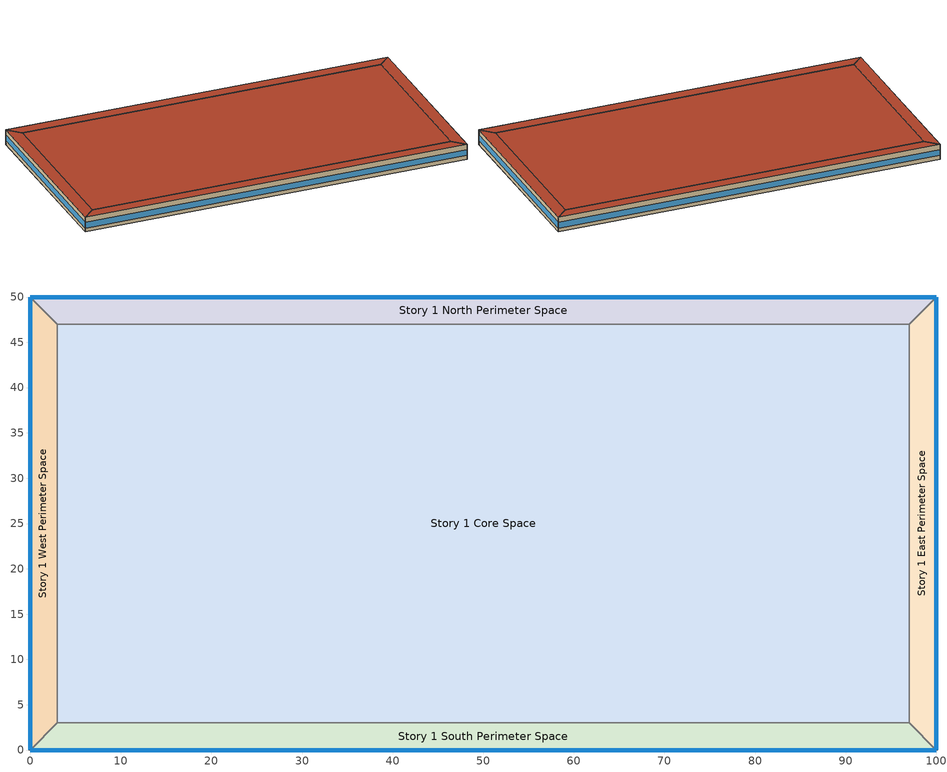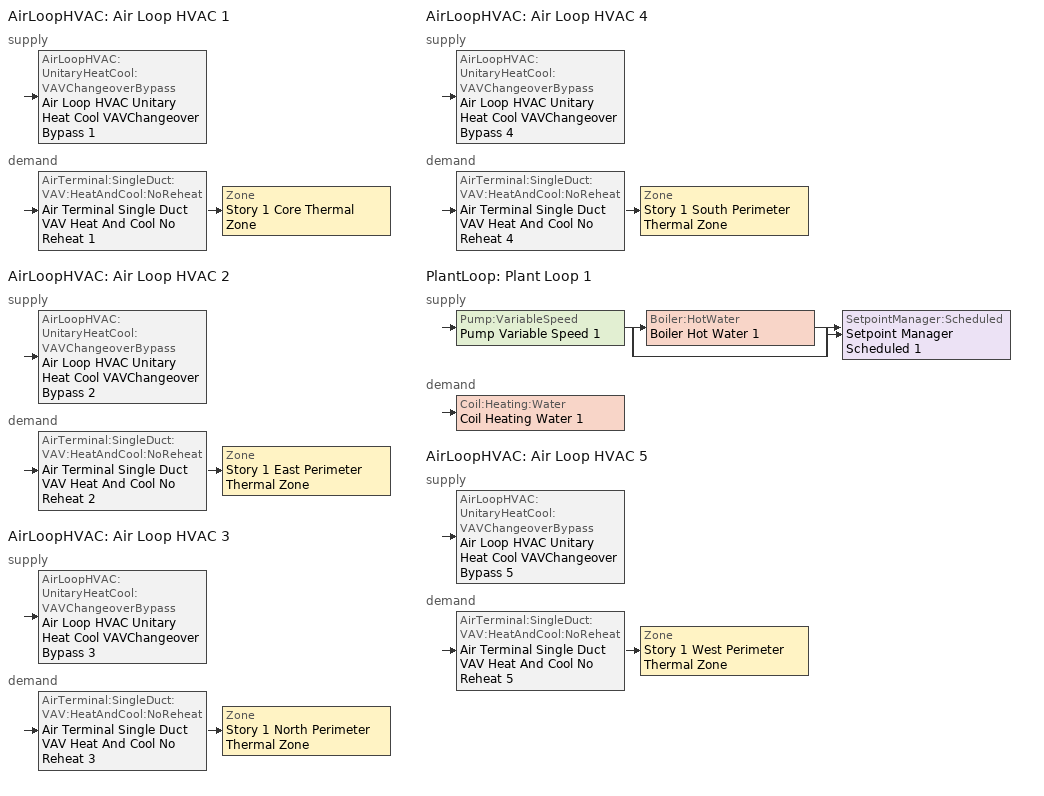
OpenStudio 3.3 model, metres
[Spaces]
Story 1 West Perimeter Space
 floor ground: 0,0 0,50 3,47 3,3 z0
 wall outside: 0,50 0,0 z0:4
 wall to Story 1 North Perimeter Space: 3,47 0,50 z0:4
 wall to Story 1 Core Space: 3,3 3,47 z0:4
 wall to Story 1 South Perimeter Space: 0,0 3,3 z0:4
 window: 0,49.97 0,0.03 z1:2.6
 roof outside: 3,3 3,47 0,50 0,0 z4
Story 1 North Perimeter Space
 floor ground: 0,50 100,50 97,47 3,47 z0
 wall outside: 100,50 0,50 z0:4
 wall to Story 1 East Perimeter Space: 97,47 100,50 z0:4
 wall to Story 1 Core Space: 3,47 97,47 z0:4
 window: 99.97,50 0.03,50 z1:2.6
 roof outside: 3,47 97,47 100,50 0,50 z4
Story 1 East Perimeter Space
 floor ground: 100,50 100,0 97,3 97,47 z0
 wall outside: 100,0 100,50 z0:4
 wall to Story 1 South Perimeter Space: 97,3 100,0 z0:4
 wall to Story 1 Core Space: 97,47 97,3 z0:4
 window: 100,0.03 100,49.97 z1:2.6
 roof outside: 97,47 97,3 100,0 100,50 z4
Story 1 South Perimeter Space
 floor ground: 100,0 0,0 3,3 97,3 z0
 wall outside: 0,0 100,0 z0:4
 wall to Story 1 Core Space: 97,3 3,3 z0:4
 window: 0.03,0 99.97,0 z1:2.6
 roof outside: 97,3 3,3 0,0 100,0 z4
Story 1 Core Space
 floor ground: 3,3 3,47 97,47 97,3 z0
 roof outside: 97,3 97,47 3,47 3,3 z4
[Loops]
AirLoopHVAC 'Air Loop HVAC 1'
 supply: AirLoopHVAC:UnitaryHeatCool:VAVChangeoverBypass 'Air Loop HVAC Unitary Heat Cool VAVChangeover Bypass 1'
 demand: AirTerminal:SingleDuct:VAV:HeatAndCool:NoReheat 'Air Terminal Single Duct VAV Heat And Cool No Reheat 1' > Zone 'Story 1 Core Thermal Zone'
AirLoopHVAC 'Air Loop HVAC 2'
 supply: AirLoopHVAC:UnitaryHeatCool:VAVChangeoverBypass 'Air Loop HVAC Unitary Heat Cool VAVChangeover Bypass 2'
 demand: AirTerminal:SingleDuct:VAV:HeatAndCool:NoReheat 'Air Terminal Single Duct VAV Heat And Cool No Reheat 2' > Zone 'Story 1 East Perimeter Thermal Zone'
AirLoopHVAC 'Air Loop HVAC 3'
 supply: AirLoopHVAC:UnitaryHeatCool:VAVChangeoverBypass 'Air Loop HVAC Unitary Heat Cool VAVChangeover Bypass 3'
 demand: AirTerminal:SingleDuct:VAV:HeatAndCool:NoReheat 'Air Terminal Single Duct VAV Heat And Cool No Reheat 3' > Zone 'Story 1 North Perimeter Thermal Zone'
AirLoopHVAC 'Air Loop HVAC 4'
 supply: AirLoopHVAC:UnitaryHeatCool:VAVChangeoverBypass 'Air Loop HVAC Unitary Heat Cool VAVChangeover Bypass 4'
 demand: AirTerminal:SingleDuct:VAV:HeatAndCool:NoReheat 'Air Terminal Single Duct VAV Heat And Cool No Reheat 4' > Zone 'Story 1 South Perimeter Thermal Zone'
PlantLoop 'Plant Loop 1'
 supply: Pump:VariableSpeed 'Pump Variable Speed 1' > split
  | Boiler:HotWater 'Boiler Hot Water 1'
  | bypass
  join > SetpointManager:Scheduled 'Setpoint Manager Scheduled 1'
 demand: Coil:Heating:Water 'Coil Heating Water 1'
AirLoopHVAC 'Air Loop HVAC 5'
 supply: AirLoopHVAC:UnitaryHeatCool:VAVChangeoverBypass 'Air Loop HVAC Unitary Heat Cool VAVChangeover Bypass 5'
 demand: AirTerminal:SingleDuct:VAV:HeatAndCool:NoReheat 'Air Terminal Single Duct VAV Heat And Cool No Reheat 5' > Zone 'Story 1 West Perimeter Thermal Zone'
[Building]
Building 1: Space Type=Baseline Model Space Type; Default Construction Set=ASHRAE_189.1-2009_ClimateZone 4-5 (mdoff)_ConstSet
[SizingPeriod:DesignDay] Barometric Pressure {Pa}=98934; Rain Indicator=No; Snow Indicator=No; Day of Month=21; Daylight Saving Time Indicator=No; Humidity Condition Type=Wetbulb; Dry-Bulb Temperature Range Modifier Type=DefaultMultipliers
Name | Maximum Dry-Bulb Temperature {C} | Daily Dry-Bulb Temperature Range {deltaC} | Wind Speed {m/s} | Wind Direction {deg} | Sky Clearness | Month | Day Type | Wetbulb or DewPoint at Maximum Dry-Bulb {C} | Solar Model Indicator | ASHRAE Clear Sky Optical Depth for Beam Irradiance | ASHRAE Clear Sky Optical Depth for Diffuse Irradiance
Chicago Ohare Intl Ap Ann Htg 99.6% Condns DB | -20 | 0 | 4.9 | 270 | 0 | 1 | WinterDesignDay | -20 | ASHRAEClearSky
Chicago Ohare Intl Ap Ann Clg .4% Condns DB=>MWB | 33.3 | 10.5 | 5.2 | 230 |  | 7 | SummerDesignDay | 23.7 | ASHRAETau | 0.455 | 2.05
[DefaultConstructionSet]
ASHRAE_189.1-2009_ClimateZone 4-5 (mdoff)_ConstSet: Default Exterior Surface Constructions=ASHRAE_189.1-2009_ClimateZone 4-5 (mdoff)_Exterior_DefSurfCons; Default Interior Surface Constructions=000_Interior_DefSurfCons; Default Ground Contact Surface Constructions=000_Ground_DefSurfCons; Default Exterior SubSurface Constructions=ASHRAE_189.1-2009_ClimateZone 4-5 (mdoff)_Exterior_DefSubCons; Default Interior SubSurface Constructions=000_Interior_DefSubCons; Interior Partition Construction=000_Interior Partition
[DefaultSurfaceConstructions]
Name | Floor Construction | Wall Construction | Roof Ceiling Construction
ASHRAE_189.1-2009_ClimateZone 4-5 (mdoff)_Exterior_DefSurfCons | 000_ExtSlabCarpet_4in_ClimateZone 1-8 | ASHRAE_189.1-2009_ExtWall_SteelFrame_ClimateZone 4-8 | ASHRAE_189.1-2009_ExtRoof_IEAD_ClimateZone 2-5
000_Interior_DefSurfCons | 000_Interior Floor | 000_Interior Wall | 000_Interior Ceiling
000_Ground_DefSurfCons | 000_ExtSlabCarpet_4in_ClimateZone 1-8 | 000_ExtSlabCarpet_4in_ClimateZone 1-8 | 000_ExtSlabCarpet_4in_ClimateZone 1-8
[DefaultSubSurfaceConstructions] Glass Door Construction=000_Exterior Window; Skylight Construction=000_Exterior Window; Tubular Daylight Dome Construction=000_Interior Window; Tubular Daylight Diffuser Construction=000_Interior Window
Name | Fixed Window Construction | Operable Window Construction | Door Construction
ASHRAE_189.1-2009_ClimateZone 4-5 (mdoff)_Exterior_DefSubCons | ASHRAE_189.1-2009_ExtWindow_ClimateZone 4-5 | ASHRAE_189.1-2009_ExtWindow_ClimateZone 4-5 | 000_Exterior Door
000_Interior_DefSubCons | 000_Interior Window | 000_Interior Window | 000_Interior Door
[Construction]
000_Interior Partition; 000_Interior Door: 000_G05 25mm wood
000_ExtSlabCarpet_4in_ClimateZone 1-8: MAT-CC05 4 HW CONCRETE, CP02 CARPET PAD
ASHRAE_189.1-2009_ExtWall_SteelFrame_ClimateZone 4-8: MAT-SHEATH, Wall Insulation [39], 1/2IN Gypsum
ASHRAE_189.1-2009_ExtRoof_IEAD_ClimateZone 2-5: Roof Membrane, Roof Insulation [21], Metal Decking
000_Interior Floor: 000_F16 Acoustic tile, 000_F05 Ceiling air space resistance, 000_M11 100mm lightweight concrete
000_Interior Wall: 000_G01a 19mm gypsum board, 000_F04 Wall air space resistance, 000_G01a 19mm gypsum board
000_Interior Ceiling: 000_M11 100mm lightweight concrete, 000_F05 Ceiling air space resistance, 000_F16 Acoustic tile
ASHRAE_189.1-2009_ExtWindow_ClimateZone 4-5: Theoretical Glass [207]
000_Exterior Door: 000_F08 Metal surface, 000_I01 25mm insulation board
000_Exterior Window: 000_Clear 3mm, 000_Air 13mm, 000_Clear 3mm
000_Interior Window: 000_Clear 3mm
[Material]
Name | Roughness | Thickness {m} | Conductivity {W/m-K} | Density {kg/m3} | Specific Heat {J/kg-K} | Thermal Absorptance | Solar Absorptance | Visible Absorptance
000_G05 25mm wood | MediumSmooth | 0.0254 | 0.15 | 608 | 1630
MAT-CC05 4 HW CONCRETE | Rough | 0.1016 | 1.311 | 2240 | 836.8 | 0.9 | 0.7 | 0.7
Wall Insulation [39] | MediumRough | 0.1184 | 0.045 | 265 | 836.8 | 0.9 | 0.7 | 0.7
1/2IN Gypsum | Smooth | 0.0127 | 0.16 | 784.9 | 830 | 0.9 | 0.92 | 0.92
Roof Membrane | VeryRough | 0.0095 | 0.16 | 1121.29 | 1460 | 0.9 | 0.7 | 0.7
Roof Insulation [21] | MediumRough | 0.2105 | 0.049 | 265 | 836.8 | 0.9 | 0.7 | 0.7
Metal Decking | MediumSmooth | 0.0015 | 45.006 | 7680 | 418.4 | 0.9 | 0.7 | 0.3
000_F16 Acoustic tile | MediumSmooth | 0.0191 | 0.06 | 368 | 590
000_M11 100mm lightweight concrete | MediumRough | 0.1016 | 0.53 | 1280 | 840
000_G01a 19mm gypsum board | MediumSmooth | 0.019 | 0.16 | 800 | 1090
000_F08 Metal surface | Smooth | 0.0008 | 45.28 | 7824 | 500
000_I01 25mm insulation board | MediumRough | 0.0254 | 0.03 | 43 | 1210
[Material:NoMass] Thermal Absorptance=0.9; Solar Absorptance=0.7
Name | Roughness | Thermal Resistance {m2-K/W} | Visible Absorptance
CP02 CARPET PAD | VeryRough | 0.2165 | 0.8
MAT-SHEATH | Rough | 0.3626 | 0.7
[Material:AirGap]
Name | Thermal Resistance {m2-K/W}
000_F05 Ceiling air space resistance | 0.18
000_F04 Wall air space resistance | 0.15
[WindowMaterial:Glazing] Optical Data Type=SpectralAverage; Thickness {m}=0.003; Infrared Transmittance at Normal Incidence=0
Name | Solar Transmittance at Normal Incidence | Front Side Solar Reflectance at Normal Incidence | Back Side Solar Reflectance at Normal Incidence | Visible Transmittance at Normal Incidence | Front Side Visible Reflectance at Normal Incidence | Back Side Visible Reflectance at Normal Incidence | Front Side Infrared Hemispherical Emissivity | Back Side Infrared Hemispherical Emissivity | Conductivity {W/m-K} | Dirt Correction Factor for Solar and Visible Transmittance | Solar Diffusing
Theoretical Glass [207] | 0.3311 | 0.6189 | 0.6189 | 0.44 | 0.51 | 0.51 | 0.9 | 0.9 | 0.0133 | 1 | No
000_Clear 3mm | 0.837 | 0.075 | 0.075 | 0.898 | 0.081 | 0.081 | 0.84 | 0.84 | 0.9
[WindowMaterial:Gas]
000_Air 13mm: Gas Type=Air; Thickness {m}=0.0127
[BuildingStory]
Story 1: Nominal Z Coordinate {m}=0; Nominal Floor to Floor Height {m}=4
[Space] Building Story=Story 1
Name | Thermal Zone
Story 1 West Perimeter Space | Story 1 West Perimeter Thermal Zone
Story 1 North Perimeter Space | Story 1 North Perimeter Thermal Zone
Story 1 East Perimeter Space | Story 1 East Perimeter Thermal Zone
Story 1 South Perimeter Space | Story 1 South Perimeter Thermal Zone
Story 1 Core Space | Story 1 Core Thermal Zone
[ThermalZone] Use Ideal Air Loads=No
Name | Thermostat
Story 1 Core Thermal Zone | Thermostat Setpoint Dual Setpoint 1
Story 1 East Perimeter Thermal Zone | Thermostat Setpoint Dual Setpoint 2
Story 1 North Perimeter Thermal Zone | Thermostat Setpoint Dual Setpoint 3
Story 1 South Perimeter Thermal Zone | Thermostat Setpoint Dual Setpoint 4
Story 1 West Perimeter Thermal Zone | Thermostat Setpoint Dual Setpoint 5
[Sizing:Zone] Zone Cooling Design Supply Air Temperature Input Method=SupplyAirTemperature; Zone Cooling Design Supply Air Temperature {C}=14; Zone Cooling Design Supply Air Temperature Difference {deltaC}=11.11; Zone Heating Design Supply Air Temperature Input Method=SupplyAirTemperature; Zone Heating Design Supply Air Temperature {C}=40; Zone Heating Design Supply Air Temperature Difference {deltaC}=11.11; Zone Cooling Design Supply Air Humidity Ratio {kg-H2O/kg-air}=0.0085; Zone Heating Design Supply Air Humidity Ratio {kg-H2O/kg-air}=0.008; Cooling Design Air Flow Method=DesignDay; Heating Design Air Flow Method=DesignDay; Account for Dedicated Outdoor Air System=No; Dedicated Outdoor Air System Control Strategy=NeutralSupplyAir; Dedicated Outdoor Air Low Setpoint Temperature for Design {C}=autosize; Dedicated Outdoor Air High Setpoint Temperature for Design {C}=autosize
Story 1 Core Thermal Zone; Story 1 East Perimeter Thermal Zone; Story 1 North Perimeter Thermal Zone; Story 1 South Perimeter Thermal Zone; Story 1 West Perimeter Thermal Zone
[Zone equipment]
Story 1 Core Thermal Zone: Air Terminal Single Duct VAV Heat And Cool No Reheat 1
Story 1 East Perimeter Thermal Zone: Air Terminal Single Duct VAV Heat And Cool No Reheat 2
Story 1 North Perimeter Thermal Zone: Air Terminal Single Duct VAV Heat And Cool No Reheat 3
Story 1 South Perimeter Thermal Zone: Air Terminal Single Duct VAV Heat And Cool No Reheat 4
Story 1 West Perimeter Thermal Zone: Air Terminal Single Duct VAV Heat And Cool No Reheat 5
[ThermostatSetpoint:DualSetpoint] Heating Setpoint Temperature Schedule=Heating Sch; Cooling Setpoint Temperature Schedule=Cooling Sch
Thermostat Setpoint Dual Setpoint 1; Thermostat Setpoint Dual Setpoint 2; Thermostat Setpoint Dual Setpoint 3; Thermostat Setpoint Dual Setpoint 4; Thermostat Setpoint Dual Setpoint 5
[SpaceType]
Baseline Model Space Type: Default Schedule Set=Baseline Model Schedule Set; Design Specification Outdoor Air Object=Baseline Model OA
[DefaultScheduleSet]
Baseline Model Schedule Set: Number of People Schedule=Baseline Model People Lights and Equipment Schedule; People Activity Level Schedule=Baseline Model People Activity Schedule; Lighting Schedule=Baseline Model People Lights and Equipment Schedule; Electric Equipment Schedule=Baseline Model People Lights and Equipment Schedule; Infiltration Schedule=Baseline Model Infiltration Schedule
[DesignSpecification:OutdoorAir]
Baseline Model OA: Outdoor Air Method=Sum; Outdoor Air Flow per Person {m3/s-person}=0.00943895
[SpaceInfiltration:DesignFlowRate]
Baseline Model Infiltration: Space or SpaceType=Baseline Model Space Type; Design Flow Rate Calculation Method=Flow/ExteriorArea; Flow per Exterior Surface Area {m3/s-m2}=0.0003048
[People:Definition]
Baseline Model People Definition: Number of People Calculation Method=People/Area; People per Space Floor Area {person/m2}=0.0538196; Fraction Radiant=0.3
[People]
Baseline Model People: People Definition=Baseline Model People Definition; Space or SpaceType=Baseline Model Space Type; Multiplier=1
[Lights:Definition]
Baseline Model Lights Definition: Design Level Calculation Method=Watts/Area; Watts per Space Floor Area {W/m2}=10.7639
[Lights]
Baseline Model Lights: Lights Definition=Baseline Model Lights Definition; Space or SpaceType=Baseline Model Space Type; Fraction Replaceable=1
[ElectricEquipment:Definition]
Baseline Model Electric Equipment Definition: Design Level Calculation Method=Watts/Area; Watts per Space Floor Area {W/m2}=10.7639
[ElectricEquipment]
Baseline Model Electric Equipment: Electric Equipment Definition=Baseline Model Electric Equipment Definition; Space or SpaceType=Baseline Model Space Type
[AirLoopHVAC] Availability Schedule=Always On Discrete; Design Supply Air Flow Rate {m3/s}=autosize; Design Return Air Flow Fraction of Supply Air Flow=1
Air Loop HVAC 1; Air Loop HVAC 2; Air Loop HVAC 3; Air Loop HVAC 4; Air Loop HVAC 5
[Sizing:System] Central Heating Maximum System Air Flow Ratio=0.3; Preheat Design Temperature {C}=7; Preheat Design Humidity Ratio {kg-H2O/kg-Air}=0.008; Precool Design Temperature {C}=12.8; Precool Design Humidity Ratio {kg-H2O/kg-Air}=0.008; Central Cooling Design Supply Air Temperature {C}=12.8; Central Heating Design Supply Air Temperature {C}=16.7; 100% Outdoor Air in Cooling=Yes; 100% Outdoor Air in Heating=Yes; Central Cooling Design Supply Air Humidity Ratio {kg-H2O/kg-Air}=0.0085; Zone Maximum Outdoor Air Fraction=1; Cooling Supply Air Flow Rate Per Floor Area {m3/s-m2}=0.00996765; Cooling Fraction of Autosized Cooling Supply Air Flow Rate=1; Cooling Supply Air Flow Rate Per Unit Cooling Capacity {m3/s-W}=3.94755e-05; Heating Supply Air Flow Rate Per Floor Area {m3/s-m2}=0.00996765; Heating Fraction of Autosized Heating Supply Air Flow Rate=1; Heating Fraction of Autosized Cooling Supply Air Flow Rate=1; Heating Supply Air Flow Rate Per Unit Heating Capacity {m3/s-W}=3.15882e-05; Cooling Design Capacity Method=CoolingDesignCapacity; Cooling Design Capacity {W}=autosize; Cooling Design Capacity Per Floor Area {W/m2}=234.7; Fraction of Autosized Cooling Design Capacity=1; Heating Design Capacity Method=HeatingDesignCapacity; Heating Design Capacity {W}=autosize; Heating Design Capacity Per Floor Area {W/m2}=157; Fraction of Autosized Heating Design Capacity=1; Central Cooling Capacity Control Method=OnOff; Occupant Diversity=autosize
Air Loop HVAC 1; Air Loop HVAC 2; Air Loop HVAC 3; Air Loop HVAC 4; Air Loop HVAC 5
[Fan:ConstantVolume] Availability Schedule=Always On Discrete; Maximum Flow Rate {m3/s}=AutoSize
Fan Constant Volume 1; Fan Constant Volume 2; Fan Constant Volume 3; Fan Constant Volume 4; Fan Constant Volume 5
[Coil:Cooling:DX:SingleSpeed] Availability Schedule=Always On Discrete; Rated Total Cooling Capacity {W}=autosize; Rated Sensible Heat Ratio=autosize; Rated COP {W/W}=3; Rated Air Flow Rate {m3/s}=autosize; Rated Evaporator Fan Power Per Volume Flow Rate {W/(m3/s)}=773.3; Minimum Outdoor Dry-Bulb Temperature for Compressor Operation {C}=-25; Condenser Type=AirCooled; Evaporative Condenser Effectiveness=0; Evaporative Condenser Air Flow Rate {m3/s}=Autosize; Evaporative Condenser Pump Rated Power Consumption {W}=Autosize; Crankcase Heater Capacity {W}=0; Maximum Outdoor Dry-Bulb Temperature for Crankcase Heater Operation {C}=0; Basin Heater Capacity {W/K}=0; Basin Heater Setpoint Temperature {C}=10
Name | Total Cooling Capacity Function of Temperature Curve | Total Cooling Capacity Function of Flow Fraction Curve | Energy Input Ratio Function of Temperature Curve | Energy Input Ratio Function of Flow Fraction Curve | Part Load Fraction Correlation Curve
Coil Cooling DX Single Speed 1 | Curve Biquadratic 1 | Curve Quadratic 1 | Curve Biquadratic 2 | Curve Quadratic 2 | Curve Quadratic 3
Coil Cooling DX Single Speed 2 | Curve Biquadratic 7 | Curve Quadratic 12 | Curve Biquadratic 8 | Curve Quadratic 13 | Curve Quadratic 14
Coil Cooling DX Single Speed 3 | Curve Biquadratic 17 | Curve Quadratic 27 | Curve Biquadratic 18 | Curve Quadratic 28 | Curve Quadratic 29
[Coil:Heating:DX:SingleSpeed]
Coil Heating DX Single Speed 1: Availability Schedule=Always On Discrete; Rated Total Heating Capacity {W}=Autosize; Rated COP {W/W}=5; Rated Air Flow Rate {m3/s}=Autosize; Rated Supply Fan Power Per Volume Flow Rate {W/(m3/s)}=773.3; Total Heating Capacity Function of Temperature Curve=Curve Cubic 1; Total Heating Capacity Function of Flow Fraction Curve=Curve Cubic 2; Energy Input Ratio Function of Temperature Curve=Curve Cubic 3; Energy Input Ratio Function of Flow Fraction Curve=Curve Quadratic 4; Part Load Fraction Correlation Curve=Curve Quadratic 5; Defrost Strategy=Resistive; Defrost Control=Timed; Defrost Time Period Fraction=0.166667; Resistive Defrost Heater Capacity {W}=2000
[AirLoopHVAC:UnitaryHeatCool:VAVChangeoverBypass] System Air Flow Rate During Cooling Operation {m3/s}=autosize; System Air Flow Rate During Heating Operation {m3/s}=autosize; System Air Flow Rate When No Cooling or Heating is Needed {m3/s}=autosize; Outdoor Air Flow Rate During Cooling Operation {m3/s}=autosize; Outdoor Air Flow Rate During Heating Operation {m3/s}=autosize; Outdoor Air Flow Rate When No Cooling or Heating is Needed {m3/s}=autosize; Supply Air Fan Placement=DrawThrough; Priority Control Mode=ZonePriority; Minimum Outlet Air Temperature During Cooling Operation {C}=8; Maximum Outlet Air Temperature During Heating Operation {C}=50; Dehumidification Control Type=None; Minimum Runtime Before Operating Mode Change {hr}=0
Name | Supply Air Fan | Cooling Coil | Heating Coil
Air Loop HVAC Unitary Heat Cool VAVChangeover Bypass 1 | Fan Constant Volume 1 | Coil Cooling DX Single Speed 1 | Coil Heating DX Single Speed 1
Air Loop HVAC Unitary Heat Cool VAVChangeover Bypass 2 | Fan Constant Volume 2 | Coil Cooling DX Variable Speed 1 | Coil Heating DX Variable Speed 1
Air Loop HVAC Unitary Heat Cool VAVChangeover Bypass 3 | Fan Constant Volume 3 | Coil System Cooling DX Heat Exchanger Assisted 1 | Coil Heating Gas 1
Air Loop HVAC Unitary Heat Cool VAVChangeover Bypass 4 | Fan Constant Volume 4 | Coil Cooling DX Two Stage With Humidity Control Mode 1 | Coil Heating Electric 1
Air Loop HVAC Unitary Heat Cool VAVChangeover Bypass 5 | Fan Constant Volume 5 | Coil Cooling DX Single Speed 3 | Coil Heating Water 1
[AirTerminal:SingleDuct:VAV:HeatAndCool:NoReheat] Maximum Air Flow Rate {m3/s}=autosize; Zone Minimum Air Flow Fraction=0
Air Terminal Single Duct VAV Heat And Cool No Reheat 1; Air Terminal Single Duct VAV Heat And Cool No Reheat 2; Air Terminal Single Duct VAV Heat And Cool No Reheat 3; Air Terminal Single Duct VAV Heat And Cool No Reheat 4; Air Terminal Single Duct VAV Heat And Cool No Reheat 5
[Coil:Cooling:DX:VariableSpeed]
Coil Cooling DX Variable Speed 1: Nominal Speed Level=1; Gross Rated Total Cooling Capacity At Selected Nominal Speed Level {W}=autosize; Rated Air Flow Rate At Selected Nominal Speed Level {m3/s}=autosize; Nominal Time for Condensate to Begin Leaving the Coil {s}=0; Initial Moisture Evaporation Rate Divided by Steady-State AC Latent Capacity=0; Energy Part Load Fraction Curve=Curve Quadratic 6; Condenser Type=AirCooled; Evaporative Condenser Pump Rated Power Consumption {W}=0; Crankcase Heater Capacity {W}=0; Maximum Outdoor Dry-Bulb Temperature for Crankcase Heater Operation {C}=10; Minimum Outdoor Dry-Bulb Temperature for Compressor Operation {C}=-25; Basin Heater Capacity {W/K}=0; Basin Heater Setpoint Temperature {C}=2
[Coil:Cooling:DX:VariableSpeed:SpeedData]
Coil Cooling DX Variable Speed Speed Data 1: Reference Unit Gross Rated Total Cooling Capacity {W}=8914.19; Reference Unit Gross Rated Sensible Heat Ratio=0.79; Reference Unit Gross Rated Cooling COP {W/W}=3.98049; Reference Unit Rated Air Flow Rate {m3/s}=0.944; Total Cooling Capacity Function of Temperature Curve=Curve Biquadratic 3; Total Cooling Capacity Function of Air Flow Fraction Curve=Curve Quadratic 7; Energy Input Ratio Function of Temperature Curve=Curve Biquadratic 4; Energy Input Ratio Function of Air Flow Fraction Curve=Curve Quadratic 8
[Coil:Heating:DX:VariableSpeed]
Coil Heating DX Variable Speed 1: Nominal Speed Level=1; Rated Heating Capacity At Selected Nominal Speed Level {W}=autosize; Rated Air Flow Rate At Selected Nominal Speed Level {m3/s}=autosize; Energy Part Load Fraction Curve=Curve Quadratic 9; Minimum Outdoor Dry-Bulb Temperature for Compressor Operation {C}=-5; Maximum Outdoor Dry-Bulb Temperature for Defrost Operation {C}=5; Crankcase Heater Capacity {W}=200; Maximum Outdoor Dry-Bulb Temperature for Crankcase Heater Operation {C}=10; Defrost Strategy=Resistive; Defrost Control=OnDemand; Defrost Time Period Fraction=0.166667; Resistive Defrost Heater Capacity {W}=autosize
[Coil:Heating:DX:VariableSpeed:SpeedData]
Coil Heating DX Variable Speed Speed Data 1: Reference Unit Gross Rated Heating Capacity {W}=9124.85; Reference Unit Gross Rated Heating COP=4.29731; Reference Unit Rated Air Flow Rate {m3/s}=0.653; Heating Capacity Function of Temperature Curve=Curve Biquadratic 5; Total  Heating Capacity Function of Air Flow Fraction Curve=Curve Quadratic 10; Energy Input Ratio Function of Temperature Curve=Curve Biquadratic 6; Energy Input Ratio Function of Air Flow Fraction Curve=Curve Quadratic 11
[CoilSystem:Cooling:DX:HeatExchangerAssisted]
Coil System Cooling DX Heat Exchanger Assisted 1: Heat Exchanger=Heat Exchanger Air To Air Sensible And Latent 1; Cooling Coil=Coil Cooling DX Single Speed 2
[HeatExchanger:AirToAir:SensibleAndLatent]
Heat Exchanger Air To Air Sensible And Latent 1: Availability Schedule=Always On Discrete; Nominal Supply Air Flow Rate {m3/s}=autosize; Sensible Effectiveness at 100% Heating Air Flow=0.76; Latent Effectiveness at 100% Heating Air Flow=0.68; Sensible Effectiveness at 75% Heating Air Flow=0.81; Latent Effectiveness at 75% Heating Air Flow=0.73; Sensible Effectiveness at 100% Cooling Air Flow=0.76; Latent Effectiveness at 100% Cooling Air Flow=0.68; Sensible Effectiveness at 75% Cooling Air Flow=0.81; Latent Effectiveness at 75% Cooling Air Flow=0.73; Nominal Electric Power {W}=0; Supply Air Outlet Temperature Control=No; Heat Exchanger Type=Plate; Frost Control Type=None; Threshold Temperature {C}=1.7; Economizer Lockout=Yes
[Coil:Heating:Gas]
Coil Heating Gas 1: Availability Schedule=Always On Discrete; Gas Burner Efficiency=0.8; Nominal Capacity {W}=AutoSize; Parasitic Electric Load {W}=0; Parasitic Gas Load {W}=0
[Coil:Cooling:DX:TwoStageWithHumidityControlMode]
Coil Cooling DX Two Stage With Humidity Control Mode 1: Crankcase Heater Capacity {W}=0; Maximum Outdoor Dry-Bulb Temperature for Crankcase Heater Operation {C}=10; Number of Capacity Stages=2; Number of Enhanced Dehumidification Modes=1; Normal Mode Stage 1 Coil Performance=Coil Performance DX Cooling 1; Normal Mode Stage 1 Plus 2 Coil Performance=Coil Performance DX Cooling 2; Dehumidification Mode 1 Stage 1 Coil Performance=Coil Performance DX Cooling 3; Dehumidification Mode 1 Stage 1 Plus 2 Coil Performance=Coil Performance DX Cooling 4; Minimum Outdoor Dry-Bulb Temperature for Compressor Operation {C}=-25; Basin Heater Capacity {W/K}=0; Basin Heater Setpoint Temperature {C}=2
[CoilPerformance:DX:Cooling] Gross Rated Total Cooling Capacity {W}=autosize; Gross Rated Sensible Heat Ratio=autosize; Rated Air Flow Rate {m3/s}=autosize; Nominal Time for Condensate Removal to Begin {s}=1000; Ratio of Initial Moisture Evaporation Rate and Steady State Latent Capacity=1.5; Maximum Cycling Rate {cycles/hr}=3; Latent Capacity Time Constant {s}=45; Condenser Type=AirCooled; Evaporative Condenser Effectiveness=0.9; Evaporative Condenser Air Flow Rate {m3/s}=autosize; Evaporative Condenser Pump Rated Power Consumption {W}=autosize
Name | Gross Rated Cooling COP {W/W} | Fraction of Air Flow Bypassed Around Coil | Total Cooling Capacity Function of Temperature Curve | Total Cooling Capacity Function of Flow Fraction Curve | Energy Input Ratio Function of Temperature Curve | Energy Input Ratio Function of Flow Fraction Curve | Part Load Fraction Correlation Curve
Coil Performance DX Cooling 1 | 3 | 0.5 | Curve Biquadratic 9 | Curve Quadratic 15 | Curve Biquadratic 10 | Curve Quadratic 16 | Curve Quadratic 17
Coil Performance DX Cooling 2 | 3 | 0 | Curve Biquadratic 11 | Curve Quadratic 18 | Curve Biquadratic 12 | Curve Quadratic 19 | Curve Quadratic 20
Coil Performance DX Cooling 3 | 2.7 | 0.5 | Curve Biquadratic 13 | Curve Quadratic 21 | Curve Biquadratic 14 | Curve Quadratic 22 | Curve Quadratic 23
Coil Performance DX Cooling 4 | 2.7 | 0 | Curve Biquadratic 15 | Curve Quadratic 24 | Curve Biquadratic 16 | Curve Quadratic 25 | Curve Quadratic 26
[Coil:Heating:Electric]
Coil Heating Electric 1: Availability Schedule=Always On Discrete
[PlantLoop]
Plant Loop 1: Fluid Type=Water; Glycol Concentration=0; Plant Loop Volume {m3}=Autocalculate; Load Distribution Scheme=Optimal
[Sizing:Plant]
Plant Loop 1: Loop Type=Heating; Design Loop Exit Temperature {C}=82; Loop Design Temperature Difference {deltaC}=11; Sizing Option=NonCoincident; Zone Timesteps in Averaging Window=1; Coincident Sizing Factor Mode=None
[SetpointManager:Scheduled]
Setpoint Manager Scheduled 1: Control Variable=Temperature; Schedule=Schedule Ruleset 1
[Pump:VariableSpeed]
Pump Variable Speed 1: Pump Control Type=Intermittent; Skin Loss Radiative Fraction=0.5; Design Power Sizing Method=PowerPerFlowPerPressure; Design Electric Power per Unit Flow Rate {W/(m3/s)}=348701.1; Design Shaft Power per Unit Flow Rate per Unit Head {W-s/m3-Pa}=1.28205; Design Minimum Flow Rate Fraction=0
[Boiler:HotWater]
Boiler Hot Water 1: Water Outlet Upper Temperature Limit {C}=99; Boiler Flow Mode=ConstantFlow; Parasitic Electric Load {W}=0; Sizing Factor=1
[Coil:Heating:Water]
Coil Heating Water 1: Availability Schedule=Always On Discrete
[Schedule:Ruleset]
Name | Default Day Schedule | Summer Design Day Schedule | Winter Design Day Schedule
Cooling Sch | Cooling Sch Default
Heating Sch | Heating Sch Default
Baseline Model Infiltration Schedule | Baseline Model Infiltration Schedule Schedule All Days | Baseline Model Infiltration Schedule Summer Design Day | Baseline Model Infiltration Schedule Winter Design Day
Baseline Model People Lights and Equipment Schedule | Baseline Model People Lights and Equipment Schedule Schedule Week Day | Baseline Model People Lights and Equipment Schedule Summer Design Day | Baseline Model People Lights and Equipment Schedule Winter Design Day
Baseline Model People Activity Schedule | Baseline Model People Activity Schedule Default
Schedule Ruleset 1 | Schedule Day 1
[Schedule:Day]
Cooling Sch Default: 24, 0, 28
Heating Sch Default: 24, 0, 24
Baseline Model Infiltration Schedule Schedule All Days: 6, 0, 1, 22, 0, 0.25, 24, 0, 1
Baseline Model Infiltration Schedule Winter Design Day; Baseline Model Infiltration Schedule Summer Design Day; Baseline Model People Lights and Equipment Schedule Summer Design Day: 24, 0, 1
Baseline Model People Lights and Equipment Schedule Schedule Week Day: 6, 0, 0, 7, 0, 0.1, 8, 0, 0.2, 12, 0, 0.95, 13, 0, 0.5, 17, 0, 0.95, 18, 0, 0.7, 20, 0, 0.4, 22, 0, 0.1, 24, 0, 0.05
Baseline Model People Lights and Equipment Schedule Winter Design Day; Baseline Model People Lights and Equipment Schedule Schedule Sunday: 24, 0, 0
Baseline Model People Lights and Equipment Schedule Saturday: 6, 0, 0, 8, 0, 0.1, 14, 0, 0.5, 17, 0, 0.1, 24, 0, 0
Baseline Model People Activity Schedule Default: 24, 0, 120
Schedule Day 1: 24, 0, 60
[Schedule:Rule] Schedule Ruleset=Baseline Model People Lights and Equipment Schedule
Name | Rule Order | Day Schedule | Apply Saturday | Apply Sunday
Baseline Model People Lights and Equipment Schedule Saturday Rule | 1 | Baseline Model People Lights and Equipment Schedule Saturday | Yes
Baseline Model People Lights and Equipment Schedule Sunday Rule | 0 | Baseline Model People Lights and Equipment Schedule Schedule Sunday |  | Yes
[Schedule:Constant]
Always On Discrete: Value=1
[Curve:Biquadratic]
Name | Coefficient1 Constant | Coefficient2 x | Coefficient3 x**2 | Coefficient4 y | Coefficient5 y**2 | Coefficient6 x*y | Minimum Value of x | Maximum Value of x | Minimum Value of y | Maximum Value of y
Curve Biquadratic 1; Curve Biquadratic 7; Curve Biquadratic 17 | 0.942588 | 0.00954335 | 0.00068377 | -0.0110427 | 5.249e-06 | -9.72e-06 | 17 | 22 | 13 | 46
Curve Biquadratic 2; Curve Biquadratic 8; Curve Biquadratic 18 | 0.342414 | 0.034885 | -0.0006237 | 0.00497722 | 0.000437951 | -0.000728028 | 17 | 22 | 13 | 46
Curve Biquadratic 3 | 1.62534 | -0.0786551 | 0.00306798 | 0.000800209 | -3.5406e-05 | -0.000353441 | 13.89 | 22.22 | 12.78 | 51.67
Curve Biquadratic 4 | 1.42404 | -0.0593311 | 0.00260681 | 0.000886755 | -3.69191e-05 | -0.00035528 | 13.89 | 22.22 | 12.78 | 51.67
Curve Biquadratic 5 | 0.840651 | -8.3433e-05 | -6.83822e-05 | 0.0234245 | 0.000176366 | -9.01777e-05 | 17.78 | 23.33 | -30.56 | 17.22
Curve Biquadratic 6 | 0.917208 | -0.0116036 | 0.00100748 | -0.00892884 | 0.000934913 | -0.000932624 | 17.78 | 23.33 | -30.56 | 17.22
Curve Biquadratic 9; Curve Biquadratic 11 | 1.06794 | -0.0312618 | 0.00197431 | -0.00272643 | -5.52654e-05 | -6.31169e-05 | -100 | 100 | -100 | 100
Curve Biquadratic 10; Curve Biquadratic 12 | 0.17406 | 0.0222815 | -0.000134077 | 0.028298 | 0.0004851 | -0.00167709 | -100 | 100 | -100 | 100
Curve Biquadratic 13; Curve Biquadratic 15 | 0.59678 | 0.0342166 | 0.000113924 | -0.00375859 | -9.17495e-05 | -8.98373e-05 | -100 | 100 | -100 | 100
Curve Biquadratic 14; Curve Biquadratic 16 | 0.435348 | 0.00401564 | 0.000604235 | 0.015824 | 0.000747287 | -0.00177974 | -100 | 100 | -100 | 100
[Curve:Quadratic]
Name | Coefficient1 Constant | Coefficient2 x | Coefficient3 x**2 | Minimum Value of x | Maximum Value of x
Curve Quadratic 1; Curve Quadratic 12; Curve Quadratic 15; Curve Quadratic 18; Curve Quadratic 21; Curve Quadratic 24; Curve Quadratic 27 | 0.8 | 0.2 | 0 | 0.5 | 1.5
Curve Quadratic 2; Curve Quadratic 13; Curve Quadratic 16; Curve Quadratic 19; Curve Quadratic 22; Curve Quadratic 25; Curve Quadratic 28 | 1.1552 | -0.1808 | 0.0256 | 0.5 | 1.5
Curve Quadratic 3; Curve Quadratic 6; Curve Quadratic 9; Curve Quadratic 14; Curve Quadratic 17; Curve Quadratic 20; Curve Quadratic 23; Curve Quadratic 26; Curve Quadratic 29 | 0.85 | 0.15 | 0 | 0 | 1
Curve Quadratic 4 | 1.3824 | -0.4336 | 0.0512 | 0 | 1
Curve Quadratic 5 | 0.75 | 0.25 | 0 | 0 | 1
Curve Quadratic 7; Curve Quadratic 8; Curve Quadratic 10; Curve Quadratic 11 | 1 | 0 | 0 | 0.5 | 1.5
[Curve:Cubic]
Name | Coefficient1 Constant | Coefficient2 x | Coefficient3 x**2 | Coefficient4 x**3 | Minimum Value of x | Maximum Value of x
Curve Cubic 1 | 0.758746 | 0.027626 | 0.000148716 | 3.4992e-06 | -20 | 20
Curve Cubic 2 | 0.84 | 0.16 | 0 | 0 | 0.5 | 1.5
Curve Cubic 3 | 1.19248 | -0.0300438 | 0.00103745 | -2.3328e-05 | -20 | 20
